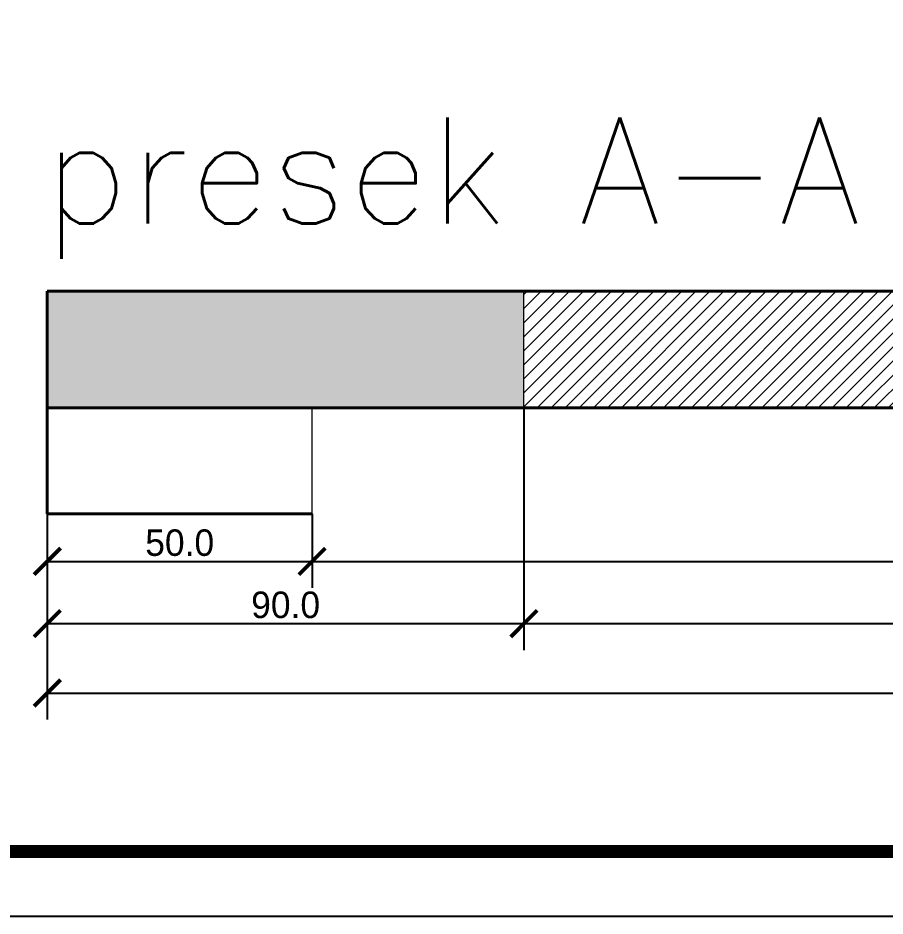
# Model space of a CAD drawing. Header units: millimetres. Extents: x -610 to 230, y -60 to 500.
# Drawn here: x -496.3 to -332.6, y -59.8 to 109.6 of the extents above; entities that cross this region are included whole.
import ezdxf

# ---------------------------------------------------------------- set-up
doc = ezdxf.new("R2010")
doc.units = ezdxf.units.MM
doc.header["$MEASUREMENT"] = 0
for name, color, linetype, lineweight in [('Daska', 130, 'Continuous', 40), ('Kote', 8, 'Continuous', 9), ('Srafura', 32, 'Continuous', 18)]:
    doc.layers.add(name, color=color, linetype=linetype, lineweight=lineweight)
doc.styles.add('Roman', font='romans')
doc.dimstyles.get("Standard").update_dxf_attribs({"dimtxt": 5, "dimasz": 5, "dimexe": 5, "dimexo": 0, "dimgap": 1, "dimtad": 1, "dimtoh": 1, "dimdec": 1, "dimzin": 0, "dimdsep": 46, "dimtxsty": 'Standard', "dimblk": 'ARCHTICK', "dimcen": 0.09, "dimadec": 0, "dimazin": 0, "dimtfac": 1, "dimtdec": 1, "dimtofl": 0, "dimtmove": 0, "dimatfit": 3, "dimldrblk": 'ARCHTICK', "dimfxl": 5, "dimtolj": 1, "dimtzin": 0, "dimarcsym": 0})

# ---------------------------------------------------------------- blocks, each defined once
blk = doc.blocks.new('_ArchTick')
at = {"color": 0, "linetype": 'ByBlock', "lineweight": 20, "const_width": 0.15}
blk.add_lwpolyline([(-0.5, -0.5), (0.5, 0.5)], dxfattribs=at)
blk = doc.blocks.new('*D18')
at = {"layer": 'Defpoints', "color": 0, "lineweight": 20, "transparency": 16777216}
for p in [(-490.79, 16.07), (-440.79, 16.07), (-440.79, 7.1)]:
    blk.add_point(p, dxfattribs=at)
at = {"layer": 'Kote', "color": 0, "lineweight": -2, "transparency": 16777216}
for p, q in [((-490.79, 16.07), (-490.79, 2.1)), ((-440.79, 16.07), (-440.79, 2.1)), ((-490.79, 7.1), (-440.79, 7.1))]:
    blk.add_line(p, q, dxfattribs=at)
at = {"layer": 'Kote', "color": 0, "lineweight": -2, "transparency": 16777216, "xscale": 5, "yscale": 5, "zscale": 5}
for p, rotation in [((-490.79, 7.1), 179.9999999999999), ((-440.79, 7.1), 359.9999999999999)]:
    blk.add_blockref('_ArchTick', p, dxfattribs=dict(at, rotation=rotation))
at = {"layer": 'Kote', "color": 0, "lineweight": 20, "transparency": 16777216, "insert": (-465.79, 10.6), "char_height": 5, "attachment_point": 5}
blk.add_mtext('\\A1;50.0', dxfattribs=at)
blk = doc.blocks.new('*D19')
at = {"layer": 'Defpoints', "color": 0, "lineweight": 20, "transparency": 16777216}
for p in [(-490.79, 36.07), (-400.79, 36.07), (-400.79, -4.63)]:
    blk.add_point(p, dxfattribs=at)
at = {"layer": 'Kote', "color": 0, "lineweight": -2, "transparency": 16777216}
for p, q in [((-490.79, 36.07), (-490.79, -9.63)), ((-400.79, 36.07), (-400.79, -9.63)), ((-490.79, -4.63), (-400.79, -4.63))]:
    blk.add_line(p, q, dxfattribs=at)
at = {"layer": 'Kote', "color": 0, "lineweight": -2, "transparency": 16777216, "xscale": 5, "yscale": 5, "zscale": 5}
for p, rotation in [((-490.79, -4.63), 179.9999999999999), ((-400.79, -4.63), 359.9999999999999)]:
    blk.add_blockref('_ArchTick', p, dxfattribs=dict(at, rotation=rotation))
at = {"layer": 'Kote', "color": 0, "lineweight": 20, "transparency": 16777216, "insert": (-445.79, -1.13), "char_height": 5, "attachment_point": 5}
blk.add_mtext('\\A1;90.0', dxfattribs=at)
blk = doc.blocks.new('*D20')
at = {"layer": 'Defpoints', "color": 0, "lineweight": 20, "transparency": 16777216}
for p in [(-400.79, 36.07), (-90.79, 36.07), (-90.79, -4.63)]:
    blk.add_point(p, dxfattribs=at)
at = {"layer": 'Kote', "color": 0, "lineweight": -2, "transparency": 16777216}
for p, q in [((-400.79, 36.07), (-400.79, -9.63)), ((-90.79, 36.07), (-90.79, -9.63)), ((-400.79, -4.63), (-90.79, -4.63))]:
    blk.add_line(p, q, dxfattribs=at)
at = {"layer": 'Kote', "color": 0, "lineweight": -2, "transparency": 16777216, "xscale": 5, "yscale": 5, "zscale": 5}
for p, rotation in [((-400.79, -4.63), 179.9999999999999), ((-90.79, -4.63), 359.9999999999999)]:
    blk.add_blockref('_ArchTick', p, dxfattribs=dict(at, rotation=rotation))
at = {"layer": 'Kote', "color": 0, "lineweight": 20, "transparency": 16777216, "insert": (-245.79, -1.13), "char_height": 5, "attachment_point": 5}
blk.add_mtext('\\A1;310.0', dxfattribs=at)
blk = doc.blocks.new('*D22')
at = {"layer": 'Defpoints', "color": 0, "lineweight": 20, "transparency": 16777216}
for p in [(-490.79, 36.07), (-90.79, 36.07), (-90.79, -17.74)]:
    blk.add_point(p, dxfattribs=at)
at = {"layer": 'Kote', "color": 0, "lineweight": -2, "transparency": 16777216}
for p, q in [((-490.79, 36.07), (-490.79, -22.74)), ((-90.79, 36.07), (-90.79, -22.74)), ((-490.79, -17.74), (-90.79, -17.74))]:
    blk.add_line(p, q, dxfattribs=at)
at = {"layer": 'Kote', "color": 0, "lineweight": -2, "transparency": 16777216, "xscale": 5, "yscale": 5, "zscale": 5}
for p, rotation in [((-490.79, -17.74), 179.9999999999999), ((-90.79, -17.74), 359.9999999999999)]:
    blk.add_blockref('_ArchTick', p, dxfattribs=dict(at, rotation=rotation))
at = {"layer": 'Kote', "color": 0, "lineweight": 20, "transparency": 16777216, "insert": (-290.79, -14.24), "char_height": 5, "attachment_point": 5}
blk.add_mtext('\\A1;400.0', dxfattribs=at)
blk = doc.blocks.new('*D23')
at = {"layer": 'Defpoints', "color": 0, "lineweight": 20, "transparency": 16777216}
for p in [(-440.79, 16.07), (-140.79, 16.07), (-140.79, 7.1)]:
    blk.add_point(p, dxfattribs=at)
at = {"layer": 'Kote', "color": 0, "lineweight": -2, "transparency": 16777216}
for p, q in [((-440.79, 16.07), (-440.79, 2.1)), ((-140.79, 16.07), (-140.79, 2.1)), ((-440.79, 7.1), (-140.79, 7.1))]:
    blk.add_line(p, q, dxfattribs=at)
at = {"layer": 'Kote', "color": 0, "lineweight": -2, "transparency": 16777216, "xscale": 5, "yscale": 5, "zscale": 5}
for p, rotation in [((-440.79, 7.1), 179.9999999999999), ((-140.79, 7.1), 359.9999999999999)]:
    blk.add_blockref('_ArchTick', p, dxfattribs=dict(at, rotation=rotation))
at = {"layer": 'Kote', "color": 0, "lineweight": 20, "transparency": 16777216, "insert": (-290.79, 10.6), "char_height": 5, "attachment_point": 5}
blk.add_mtext('\\A1;300.0', dxfattribs=at)

msp = doc.modelspace()

# ---------------------------------------------------------------- hatches: boundary and pattern name
at = {"layer": 'Daska', "lineweight": 20}
h = msp.add_hatch(color=256, dxfattribs=at)
h.dxf.hatch_style = 1
h.set_gradient(color1=(147, 149, 152), color2=(2, 3, 3))
h.paths.add_polyline_path([(-400.79, 36.07), (-400.79, 58.07), (-490.79, 58.07), (-490.79, 36.07)])
at = {"layer": 'Srafura', "lineweight": 20}
h = msp.add_hatch(dxfattribs=at)
h.set_pattern_fill('GOST_WOOD', color=256, scale=3, angle=-270)
h.set_pattern_definition([(180, (-1e-14, -21.06), (2e-14, 18), [30, -6]), (180, (6, -15.06), (2e-14, 18), [18, -4.5, 9, -4.5]), (180, (15, -9.06), (2e-14, 18), [30, -6])])
h.paths.add_polyline_path([(-90.79, 368.07), (-140.79, 368.07), (-140.79, 418.07), (-440.79, 418.07), (-440.79, 368.07), (-490.79, 368.07), (-490.79, 358.07, -0.414214), (-400.79, 268.07), (-90.79, 268.07)])
h.paths.add_polyline_path([(-90.79, 268.07), (-400.79, 268.07, -0.414214), (-490.79, 178.07), (-490.79, 168.07), (-440.79, 168.07), (-440.79, 118.07), (-140.79, 118.07), (-140.79, 168.07), (-90.79, 168.07)])
h.paths.add_polyline_path([(-440.79, 418.07), (-475.79, 418.07, 0.414214), (-490.79, 403.07), (-490.79, 368.07), (-440.79, 368.07)])
h.paths.add_polyline_path([(-90.79, 403.07, 0.414214), (-105.79, 418.07), (-140.79, 418.07), (-140.79, 368.07), (-90.79, 368.07)])
h.paths.add_polyline_path([(-90.79, 168.07), (-140.79, 168.07), (-140.79, 118.07), (-105.79, 118.07, 0.414214), (-90.79, 133.07)])
h.paths.add_polyline_path([(-440.79, 168.07), (-490.79, 168.07), (-490.79, 133.07, 0.414214), (-475.79, 118.07), (-440.79, 118.07)])
h.paths.add_polyline_path([(-36.32, 426.53), (51.77, 426.53), (51.77, 463.2), (-36.32, 463.2)], flags=9)
h.paths.add_polyline_path([(-496.54, 59.19), (-315.11, 59.19), (-315.11, 95.85), (-496.54, 95.85)], flags=9)
h.paths.add_polyline_path([(-90.7, 289.68), (-65.46, 289.68), (-65.46, 319.68), (-90.7, 319.68)], flags=9)
h.paths.add_polyline_path([(-523.53, 289.68), (-498.29, 289.68), (-498.29, 319.68), (-523.53, 319.68)], flags=9)
h.paths.add_polyline_path([(-496.54, 433.2), (-389.4, 433.2), (-389.4, 456.53), (-496.54, 456.53)], flags=9)
h.paths.add_polyline_path([(135.49, -28.85), (152.82, -28.85), (152.82, -16.85), (135.49, -16.85)], flags=9)
h.paths.add_polyline_path([(117.97, 111.94), (124.56, 111.94), (124.56, 114.32), (117.97, 114.32)], flags=9)
h.paths.add_polyline_path([(117.84, 56.5), (135.02, 56.5), (135.02, 59.67), (117.84, 59.67)], flags=9)
h.paths.add_polyline_path([(166.21, 2.71), (173.18, 2.71), (173.18, 5.08), (166.21, 5.08)], flags=9)
h.paths.add_polyline_path([(117.97, -9.12), (123.51, -9.12), (123.51, -6.75), (117.97, -6.75)], flags=9)
h.paths.add_polyline_path([(117.84, 2.05), (126.8, 2.05), (126.8, 5.21), (117.84, 5.21)], flags=9)
h.paths.add_polyline_path([(117.89, -20.95), (124.49, -20.95), (124.49, -18.57), (117.89, -18.57)], flags=9)
h = msp.add_hatch(dxfattribs=at)
h.set_pattern_fill('ANSI31', color=256, scale=15)
h.set_pattern_definition([(45, (11.5887, -7.47), (-1.325825, 1.325825), [])])
h.paths.add_polyline_path([(-90.79, 58.07), (-400.79, 58.07), (-400.79, 36.07), (-90.79, 36.07)])
h.paths.add_polyline_path([(147.08, -36.32), (164.41, -36.32), (164.41, -24.32), (147.08, -24.32)], flags=9)
h.paths.add_polyline_path([(129.56, 104.47), (136.15, 104.47), (136.15, 106.85), (129.56, 106.85)], flags=9)
h.paths.add_polyline_path([(129.42, 49.03), (146.61, 49.03), (146.61, 52.2), (129.42, 52.2)], flags=9)
h.paths.add_polyline_path([(177.8, -4.76), (184.77, -4.76), (184.77, -2.39), (177.8, -2.39)], flags=9)
h.paths.add_polyline_path([(129.56, -16.59), (135.1, -16.59), (135.1, -14.22), (129.56, -14.22)], flags=9)
h.paths.add_polyline_path([(129.42, -5.42), (138.39, -5.42), (138.39, -2.26), (129.42, -2.26)], flags=9)
h.paths.add_polyline_path([(129.48, -28.42), (136.08, -28.42), (136.08, -26.04), (129.48, -26.04)], flags=9)

# ---------------------------------------------------------------- linework, layer by layer
msp.add_line((-610.07, -59.83), (229.93, -59.83))
at = {"const_width": 2.43}
msp.add_lwpolyline([(-573.55, -47.65), (193.41, -47.65, 0.414214), (217.76, -23.31), (217.76, 463.65, 0.414214), (193.41, 488), (-573.55, 488, 0.414214), (-597.9, 463.65), (-597.9, -23.31, 0.414214)], format="xyb", close=True, dxfattribs=at)
at = {"layer": 'Daska'}
for p, q in [((-490.79, 58.07), (-90.79, 58.07)), ((-490.79, 16.07), (-490.79, 58.07)), ((-490.79, 36.07), (-90.79, 36.07)), ((-440.79, 16.07), (-490.79, 16.07))]:
    msp.add_line(p, q, dxfattribs=at)
at = {"layer": 'Daska', "lineweight": 20}
for p, q in [((-400.79, 36.07), (-400.79, 58.07)), ((-440.79, 16.07), (-440.79, 36.07)), ((-490.79, 16.07), (-440.79, 16.07))]:
    msp.add_line(p, q, dxfattribs=at)

# ---------------------------------------------------------------- texts
at = {"layer": 'Daska', "lineweight": 20, "insert": (-491.54, 90.85), "char_height": 20, "attachment_point": 1, "style": 'Roman'}
msp.add_mtext_dynamic_manual_height_columns('presek A-A', width=222.8964, gutter_width=1, heights=[0], dxfattribs=at)

# ---------------------------------------------------------------- dimensions: what is measured, and where the dimension line sits
at = {"layer": 'Kote', "lineweight": 20}
for base, p1, p2, picture, middle in [((-400.79, -4.63), (-490.79, 36.07), (-400.79, 36.07), '*D19', (-445.79, -1.13)), ((-90.79, -17.74), (-490.79, 36.07), (-90.79, 36.07), '*D22', (-290.79, -14.24)), ((-90.79, -4.63), (-400.79, 36.07), (-90.79, 36.07), '*D20', (-245.79, -1.13)), ((-440.79, 7.1), (-490.79, 16.07), (-440.79, 16.07), '*D18', (-465.79, 10.6)), ((-140.79, 7.1), (-440.79, 16.07), (-140.79, 16.07), '*D23', (-290.79, 10.6))]:
    dim = msp.add_linear_dim(base=base, p1=p1, p2=p2, dimstyle='Standard', dxfattribs=at)
    dim.commit()
    dim.dimension.update_dxf_attribs({"geometry": picture, "text_midpoint": middle})

doc.saveas('drawing.dxf')
